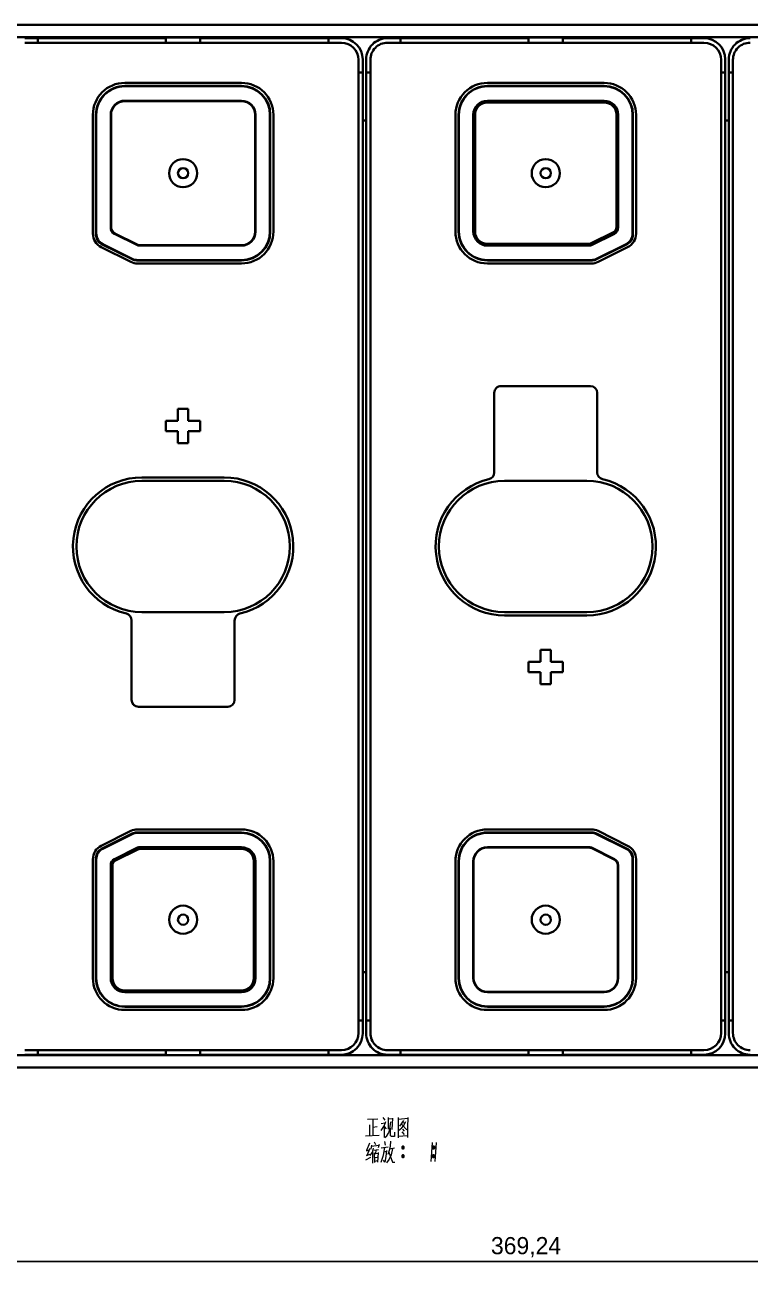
# Model space of a CAD drawing. Extents: x -1334 to -16, y -214 to 699.
# Drawn here: x -1055.7 to -950.1, y -18.9 to 162.4 of the extents above; entities that cross this region are included whole.
import ezdxf

# ---------------------------------------------------------------- set-up
doc = ezdxf.new("R2010")
doc.units = 0
doc.dimstyles.get("Standard").update_dxf_attribs({"dimtxt": 0.18, "dimasz": 0.18, "dimexe": 0.18, "dimexo": 0.0625, "dimgap": 0.09, "dimtad": 0, "dimtih": 1, "dimtoh": 1, "dimdec": 4, "dimzin": 0, "dimdsep": 46, "dimtxsty": 'Standard', "dimcen": 0.09, "dimadec": 0, "dimazin": 0, "dimtfac": 1, "dimtdec": 4, "dimtofl": 0, "dimtmove": 0, "dimatfit": 3, "dimfxl": 1, "dimtolj": 1, "dimtzin": 0, "dimarcsym": 0})

# ---------------------------------------------------------------- blocks, each defined once
blk = doc.blocks.new('*D2')
at = {"color": 0, "lineweight": -2, "transparency": 16777216}
for p, q in [((-1164.45, 154.84), (-1164.45, -18.92)), ((-795.21, 16.82), (-795.21, -18.92)), ((-1161.95, -17.67), (-797.71, -17.67))]:
    blk.add_line(p, q, dxfattribs=at)
at = {"color": 0, "transparency": 16777216}
for points in [[(-1161.95, -17.25), (-1161.95, -18.09), (-1164.45, -17.67)], [(-797.71, -17.25), (-797.71, -18.09), (-795.21, -17.67)]]:
    blk.add_solid(points, dxfattribs=at)
at = {"layer": 'Defpoints', "color": 0, "transparency": 16777216}
for p in [(-1164.45, 155.47), (-795.21, 17.45), (-795.21, -17.67)]:
    blk.add_point(p, dxfattribs=at)
at = {"color": 0, "transparency": 16777216, "insert": (-982.7, -15.59), "char_height": 2.5, "attachment_point": 5}
blk.add_mtext('369,24', dxfattribs=at)

msp = doc.modelspace()

# ---------------------------------------------------------------- linework, layer by layer
at = {"color": 7, "lineweight": 35}
for p, q in [((-1167.875, 162.395), (-791.875, 162.395)), ((-1164.951, 160.595), (-794.711, 160.595)), ((-1009.601, 159.805), (-1055.701, 159.805)), ((-956.781, 159.805), (-1002.881, 159.805)), ((-1007.101, 15.605), (-1007.101, 157.305)), ((-1005.381, 157.305), (-1005.381, 15.605)), ((-954.281, 15.605), (-954.281, 157.305)), ((-952.561, 157.305), (-952.561, 15.605)), ((-1006.491, 17.445), (-1006.491, 155.465)), ((-1005.991, 155.465), (-1005.991, 17.445)), ((-953.671, 17.445), (-953.671, 155.465)), ((-953.171, 155.465), (-953.171, 17.445)), ((-1055.701, 13.105), (-1009.601, 13.105)), ((-1002.881, 13.105), (-956.781, 13.105)), ((-1082.971, 12.395), (-1035.151, 12.395)), ((-1030.151, 12.395), (-982.331, 12.395)), ((-977.331, 12.395), (-929.511, 12.395)), ((-1167.875, 10.595), (-791.875, 10.595))]:
    msp.add_line(p, q, dxfattribs=at)
at = {"color": 7, "lineweight": 35, "ltscale": 0.04725}
for p, q in [((-1053.811, 160.465), (-1055.701, 160.465)), ((-1009.601, 160.465), (-1011.491, 160.465)), ((-1000.991, 160.465), (-1002.881, 160.465)), ((-956.781, 160.465), (-958.671, 160.465)), ((-1006.491, 155.465), (-1006.491, 157.355)), ((-1005.991, 157.355), (-1005.991, 155.465)), ((-953.671, 155.465), (-953.671, 157.355)), ((-953.171, 157.355), (-953.171, 155.465)), ((-1006.491, 15.555), (-1006.491, 17.445)), ((-1005.991, 17.445), (-1005.991, 15.555)), ((-953.671, 15.555), (-953.671, 17.445)), ((-953.171, 17.445), (-953.171, 15.555)), ((-1055.701, 12.445), (-1053.811, 12.445)), ((-1011.491, 12.445), (-1009.601, 12.445)), ((-1002.881, 12.445), (-1000.991, 12.445)), ((-958.671, 12.445), (-956.781, 12.445))]:
    msp.add_line(p, q, dxfattribs=at)
at = {"color": 7, "lineweight": 35, "ltscale": 0.003248}
for p, q in [((-1055.651, 160.465), (-1055.651, 160.595)), ((-1009.651, 160.465), (-1009.651, 160.595)), ((-1002.831, 160.465), (-1002.831, 160.595)), ((-956.831, 160.465), (-956.831, 160.595))]:
    msp.add_line(p, q, dxfattribs=at)
at = {"color": 7, "lineweight": 35, "ltscale": 0.466498}
for p, q in [((-1035.151, 160.465), (-1053.811, 160.465)), ((-1053.811, 12.445), (-1035.151, 12.445))]:
    msp.add_line(p, q, dxfattribs=at)
at = {"color": 7, "lineweight": 35, "ltscale": 0.0165}
for p, q in [((-1053.811, 159.805), (-1053.811, 160.465)), ((-1011.491, 160.465), (-1011.491, 159.805)), ((-1000.991, 159.805), (-1000.991, 160.465)), ((-958.671, 160.465), (-958.671, 159.805)), ((-1053.811, 12.445), (-1053.811, 13.105)), ((-1011.491, 13.105), (-1011.491, 12.445)), ((-1000.991, 12.445), (-1000.991, 13.105)), ((-958.671, 13.105), (-958.671, 12.445))]:
    msp.add_line(p, q, dxfattribs=at)
at = {"color": 7, "lineweight": 35, "ltscale": 0.000997925}
for p, q in [((-1050.561, 160.555), (-1050.561, 160.595)), ((-1035.151, 160.555), (-1035.151, 160.595)), ((-1030.151, 160.555), (-1030.151, 160.595)), ((-1014.741, 160.555), (-1014.741, 160.595)), ((-997.741, 160.555), (-997.741, 160.595)), ((-982.331, 160.555), (-982.331, 160.595)), ((-977.331, 160.555), (-977.331, 160.595)), ((-961.921, 160.555), (-961.921, 160.595))]:
    msp.add_line(p, q, dxfattribs=at)
at = {"color": 7, "lineweight": 35, "ltscale": 0.385248}
msp.add_line((-1035.151, 160.555), (-1050.561, 160.555), dxfattribs=at)
at = {"color": 7, "lineweight": 35, "ltscale": 0.01875}
for p, q in [((-1035.151, 160.555), (-1035.151, 159.805)), ((-1030.151, 159.805), (-1030.151, 160.555)), ((-982.331, 160.555), (-982.331, 159.805)), ((-977.331, 159.805), (-977.331, 160.555)), ((-1035.151, 13.105), (-1035.151, 12.355)), ((-1030.151, 12.355), (-1030.151, 13.105)), ((-982.331, 13.105), (-982.331, 12.355)), ((-977.331, 12.355), (-977.331, 13.105))]:
    msp.add_line(p, q, dxfattribs=at)
at = {"color": 7, "lineweight": 35, "ltscale": 0.125}
for p, q in [((-1030.151, 160.555), (-1035.151, 160.555)), ((-977.331, 160.555), (-982.331, 160.555)), ((-1035.151, 12.355), (-1030.151, 12.355)), ((-982.331, 12.355), (-977.331, 12.355))]:
    msp.add_line(p, q, dxfattribs=at)
at = {"color": 7, "lineweight": 35, "ltscale": 0.385251}
for p, q in [((-1014.741, 160.555), (-1030.151, 160.555)), ((-997.741, 160.555), (-982.331, 160.555))]:
    msp.add_line(p, q, dxfattribs=at)
at = {"color": 7, "lineweight": 35, "ltscale": 0.466501}
for p, q in [((-1011.491, 160.465), (-1030.151, 160.465)), ((-982.331, 160.465), (-1000.991, 160.465)), ((-1030.151, 12.445), (-1011.491, 12.445)), ((-1000.991, 12.445), (-982.331, 12.445))]:
    msp.add_line(p, q, dxfattribs=at)
at = {"color": 7, "lineweight": 35, "ltscale": 0.385249}
msp.add_line((-977.331, 160.555), (-961.921, 160.555), dxfattribs=at)
at = {"color": 7, "lineweight": 35, "ltscale": 0.466499}
for p, q in [((-958.671, 160.465), (-977.331, 160.465)), ((-977.331, 12.445), (-958.671, 12.445))]:
    msp.add_line(p, q, dxfattribs=at)
at = {"color": 7, "lineweight": 35, "ltscale": 0.01525}
for p, q in [((-1007.101, 155.465), (-1006.491, 155.465)), ((-1005.991, 155.465), (-1005.381, 155.465)), ((-954.281, 155.465), (-953.671, 155.465)), ((-953.171, 155.465), (-952.561, 155.465)), ((-1006.491, 17.445), (-1007.101, 17.445)), ((-1005.381, 17.445), (-1005.991, 17.445)), ((-953.671, 17.445), (-954.281, 17.445)), ((-952.561, 17.445), (-953.171, 17.445))]:
    msp.add_line(p, q, dxfattribs=at)
at = {"color": 7, "lineweight": 35, "ltscale": 0.425}
for p, q in [((-1024.151, 153.955), (-1041.151, 153.955)), ((-1024.151, 153.505), (-1041.151, 153.505)), ((-1041.151, 153.455), (-1024.151, 153.455)), ((-971.331, 153.955), (-988.331, 153.955)), ((-971.331, 153.505), (-988.331, 153.505)), ((-988.331, 153.455), (-971.331, 153.455)), ((-1024.151, 151.305), (-1041.151, 151.305)), ((-971.331, 151.355), (-988.331, 151.355)), ((-971.331, 151.305), (-988.331, 151.305)), ((-971.331, 151.105), (-988.331, 151.105)), ((-1022.151, 132.305), (-1022.151, 149.305)), ((-1020.001, 149.305), (-1020.001, 132.305)), ((-1019.951, 132.305), (-1019.951, 149.305)), ((-1019.501, 132.305), (-1019.501, 149.305)), ((-992.981, 149.305), (-992.981, 132.305)), ((-992.531, 149.305), (-992.531, 132.305)), ((-992.481, 132.305), (-992.481, 149.305)), ((-990.381, 149.305), (-990.381, 132.305)), ((-990.331, 149.305), (-990.331, 132.305)), ((-990.131, 149.305), (-990.131, 132.305)), ((-1022.351, 23.605), (-1022.351, 40.605)), ((-1022.151, 23.605), (-1022.151, 40.605)), ((-1022.101, 23.605), (-1022.101, 40.605)), ((-1020.001, 40.605), (-1020.001, 23.605)), ((-1019.951, 23.605), (-1019.951, 40.605)), ((-1019.501, 23.605), (-1019.501, 40.605)), ((-992.981, 40.605), (-992.981, 23.605)), ((-992.531, 40.605), (-992.531, 23.605)), ((-992.481, 23.605), (-992.481, 40.605)), ((-990.331, 40.605), (-990.331, 23.605)), ((-1041.151, 21.805), (-1024.151, 21.805)), ((-1041.151, 21.605), (-1024.151, 21.605)), ((-1041.151, 21.555), (-1024.151, 21.555)), ((-988.331, 21.605), (-971.331, 21.605)), ((-1024.151, 19.455), (-1041.151, 19.455)), ((-1041.151, 19.405), (-1024.151, 19.405)), ((-1041.151, 18.955), (-1024.151, 18.955)), ((-971.331, 19.455), (-988.331, 19.455)), ((-988.331, 19.405), (-971.331, 19.405)), ((-988.331, 18.955), (-971.331, 18.955))]:
    msp.add_line(p, q, dxfattribs=at)
at = {"color": 7, "lineweight": 35, "ltscale": 0.0875}
for p, q in [((-1037.651, 151.355), (-1041.151, 151.355)), ((-1024.151, 151.355), (-1027.651, 151.355)), ((-1043.201, 149.305), (-1043.201, 145.805)), ((-1022.101, 145.805), (-1022.101, 149.305)), ((-1022.101, 132.305), (-1022.101, 135.805)), ((-1027.651, 130.255), (-1024.151, 130.255)), ((-984.831, 42.655), (-988.331, 42.655)), ((-990.381, 40.605), (-990.381, 37.105)), ((-990.381, 27.105), (-990.381, 23.605)), ((-969.281, 23.605), (-969.281, 27.105)), ((-988.331, 21.555), (-984.831, 21.555)), ((-974.831, 21.555), (-971.331, 21.555))]:
    msp.add_line(p, q, dxfattribs=at)
at = {"color": 7, "lineweight": 35, "ltscale": 0.05}
for p, q in [((-1037.651, 151.355), (-1035.651, 151.355)), ((-1029.651, 151.355), (-1027.651, 151.355)), ((-1043.201, 143.805), (-1043.201, 145.805)), ((-1022.101, 145.805), (-1022.101, 143.805)), ((-1043.201, 135.805), (-1043.201, 137.805)), ((-1022.101, 137.805), (-1022.101, 135.805)), ((-1035.651, 130.255), (-1037.651, 130.255)), ((-1027.651, 130.255), (-1029.651, 130.255)), ((-984.831, 42.655), (-982.831, 42.655)), ((-976.831, 42.655), (-974.831, 42.655)), ((-990.381, 35.105), (-990.381, 37.105)), ((-969.281, 37.105), (-969.281, 35.105)), ((-990.381, 27.105), (-990.381, 29.105)), ((-969.281, 29.105), (-969.281, 27.105)), ((-982.831, 21.555), (-984.831, 21.555)), ((-974.831, 21.555), (-976.831, 21.555))]:
    msp.add_line(p, q, dxfattribs=at)
at = {"color": 7, "lineweight": 35, "ltscale": 0.00125}
for p, q in [((-1037.651, 151.305), (-1037.651, 151.355)), ((-1035.651, 151.355), (-1035.651, 151.305)), ((-1029.651, 151.305), (-1029.651, 151.355)), ((-1027.651, 151.355), (-1027.651, 151.305)), ((-1037.651, 130.255), (-1037.651, 130.305)), ((-1035.651, 130.305), (-1035.651, 130.255)), ((-1029.651, 130.255), (-1029.651, 130.305)), ((-1027.651, 130.305), (-1027.651, 130.255)), ((-984.831, 42.605), (-984.831, 42.655)), ((-982.831, 42.655), (-982.831, 42.605)), ((-976.831, 42.605), (-976.831, 42.655)), ((-974.831, 42.655), (-974.831, 42.605)), ((-969.331, 37.105), (-969.281, 37.105)), ((-969.281, 35.105), (-969.331, 35.105)), ((-969.331, 29.105), (-969.281, 29.105)), ((-969.281, 27.105), (-969.331, 27.105)), ((-984.831, 21.555), (-984.831, 21.605)), ((-982.831, 21.605), (-982.831, 21.555)), ((-976.831, 21.555), (-976.831, 21.605)), ((-974.831, 21.605), (-974.831, 21.555))]:
    msp.add_line(p, q, dxfattribs=at)
at = {"color": 7, "lineweight": 35, "ltscale": 0.15}
for p, q in [((-1029.651, 151.355), (-1035.651, 151.355)), ((-1043.201, 143.805), (-1043.201, 137.805)), ((-1022.101, 137.805), (-1022.101, 143.805)), ((-1035.651, 130.255), (-1029.651, 130.255)), ((-976.831, 42.655), (-982.831, 42.655)), ((-990.381, 35.105), (-990.381, 29.105)), ((-969.281, 29.105), (-969.281, 35.105)), ((-982.831, 21.555), (-976.831, 21.555))]:
    msp.add_line(p, q, dxfattribs=at)
at = {"color": 7, "lineweight": 13, "ltscale": 0.005}
for p, q in [((-988.331, 151.105), (-988.331, 151.305)), ((-971.331, 151.105), (-971.331, 151.305)), ((-969.531, 149.305), (-969.331, 149.305)), ((-969.531, 132.923), (-969.331, 132.923)), ((-969.974, 132.208), (-969.884, 132.029)), ((-988.331, 130.505), (-988.331, 130.305)), ((-973.568, 130.505), (-973.568, 130.305)), ((-1038.915, 42.405), (-1038.915, 42.605)), ((-1024.151, 42.405), (-1024.151, 42.605)), ((-1041.151, 21.805), (-1041.151, 21.605)), ((-1024.151, 21.805), (-1024.151, 21.605))]:
    msp.add_line(p, q, dxfattribs=at)
at = {"color": 7, "lineweight": 35, "ltscale": 0.432431}
for p, q in [((-1045.802, 149.305), (-1045.802, 132.008)), ((-1045.302, 132.008), (-1045.302, 149.305)), ((-967.181, 149.305), (-967.181, 132.008)), ((-966.681, 132.008), (-966.681, 149.305))]:
    msp.add_line(p, q, dxfattribs=at)
at = {"color": 7, "lineweight": 35, "ltscale": 0.436824}
for p, q in [((-1045.351, 149.305), (-1045.351, 131.832)), ((-967.131, 131.832), (-967.131, 149.305)), ((-1045.351, 41.078), (-1045.351, 23.605)), ((-967.131, 23.605), (-967.131, 41.078))]:
    msp.add_line(p, q, dxfattribs=at)
at = {"color": 7, "lineweight": 35, "ltscale": 0.409549}
for p, q in [((-1043.151, 149.305), (-1043.151, 132.923)), ((-969.531, 132.923), (-969.531, 149.305)), ((-969.331, 132.923), (-969.331, 149.305)), ((-1043.151, 39.987), (-1043.151, 23.605)), ((-1042.951, 39.987), (-1042.951, 23.605)), ((-969.331, 23.605), (-969.331, 39.987))]:
    msp.add_line(p, q, dxfattribs=at)
at = {"color": 7, "lineweight": 13, "ltscale": 0.004999}
for p, q in [((-990.131, 149.305), (-990.331, 149.305)), ((-990.131, 132.305), (-990.331, 132.305)), ((-1039.273, 42.321), (-1039.363, 42.5)), ((-1042.509, 40.703), (-1042.599, 40.882)), ((-1022.351, 40.605), (-1022.151, 40.605)), ((-1022.351, 23.605), (-1022.151, 23.605))]:
    msp.add_line(p, q, dxfattribs=at)
at = {"color": 7, "lineweight": 35, "ltscale": 0.410799}
for p, q in [((-969.281, 132.873), (-969.281, 149.305)), ((-1043.201, 40.037), (-1043.201, 23.605))]:
    msp.add_line(p, q, dxfattribs=at)
at = {"color": 7, "lineweight": 35, "ltscale": 0.0125}
for p, q in [((-1006.491, 148.455), (-1005.991, 148.455)), ((-953.671, 148.455), (-953.171, 148.455)), ((-1006.491, 24.455), (-1005.991, 24.455)), ((-953.671, 24.455), (-953.171, 24.455))]:
    msp.add_line(p, q, dxfattribs=at)
at = {"color": 7, "lineweight": 35, "ltscale": 0.001248}
for p, q in [((-1043.201, 145.805), (-1043.151, 145.805)), ((-1043.151, 143.805), (-1043.201, 143.805)), ((-1043.201, 137.805), (-1043.151, 137.805)), ((-1043.151, 135.805), (-1043.201, 135.805))]:
    msp.add_line(p, q, dxfattribs=at)
at = {"color": 7, "lineweight": 35, "ltscale": 0.001251}
for p, q in [((-1022.151, 145.805), (-1022.101, 145.805)), ((-1022.101, 143.805), (-1022.151, 143.805)), ((-1022.151, 137.805), (-1022.101, 137.805)), ((-1022.101, 135.805), (-1022.151, 135.805)), ((-990.381, 37.105), (-990.331, 37.105)), ((-990.331, 35.105), (-990.381, 35.105)), ((-990.381, 29.105), (-990.331, 29.105)), ((-990.331, 27.105), (-990.381, 27.105))]:
    msp.add_line(p, q, dxfattribs=at)
at = {"color": 7, "lineweight": 35, "ltscale": 0.073299}
for p, q in [((-1043.201, 135.805), (-1043.201, 132.873)), ((-969.281, 37.105), (-969.281, 40.037))]:
    msp.add_line(p, q, dxfattribs=at)
at = {"color": 7, "lineweight": 35, "ltscale": 0.090451}
for p, q in [((-1042.649, 131.979), (-1039.413, 130.361)), ((-1042.599, 132.029), (-1039.363, 130.411)), ((-973.21, 130.59), (-969.974, 132.208)), ((-973.12, 130.411), (-969.884, 132.029)), ((-973.07, 130.361), (-969.834, 131.979)), ((-1039.413, 42.55), (-1042.649, 40.932)), ((-1039.363, 42.5), (-1042.599, 40.882)), ((-1039.273, 42.321), (-1042.509, 40.703)), ((-969.884, 40.882), (-973.12, 42.5)), ((-969.834, 40.932), (-973.07, 42.55))]:
    msp.add_line(p, q, dxfattribs=at)
at = {"color": 7, "lineweight": 13, "ltscale": 0.005001}
msp.add_line((-973.21, 130.59), (-973.12, 130.411), dxfattribs=at)
at = {"color": 7, "lineweight": 35, "ltscale": 0.120344}
for p, q in [((-1044.585, 130.04), (-1040.28, 127.888)), ((-1040.056, 128.335), (-1044.362, 130.488)), ((-968.121, 130.488), (-972.427, 128.335)), ((-972.203, 127.888), (-967.898, 130.04)), ((-1040.28, 45.023), (-1044.585, 42.87)), ((-1044.362, 42.423), (-1040.056, 44.576)), ((-972.427, 44.576), (-968.121, 42.423)), ((-967.898, 42.87), (-972.203, 45.023))]:
    msp.add_line(p, q, dxfattribs=at)
at = {"color": 7, "lineweight": 35, "ltscale": 0.124496}
for p, q in [((-1040.068, 128.264), (-1044.522, 130.491)), ((-967.961, 130.491), (-972.415, 128.264)), ((-1044.522, 42.42), (-1040.068, 44.647)), ((-972.415, 44.647), (-967.961, 42.42))]:
    msp.add_line(p, q, dxfattribs=at)
at = {"color": 7, "lineweight": 35, "ltscale": 0.032846}
msp.add_line((-1038.965, 130.255), (-1037.651, 130.255), dxfattribs=at)
at = {"color": 7, "lineweight": 35, "ltscale": 0.369098}
for p, q in [((-1038.915, 130.305), (-1024.151, 130.305)), ((-988.331, 130.505), (-973.568, 130.505)), ((-988.331, 130.305), (-973.568, 130.305)), ((-1024.151, 42.605), (-1038.915, 42.605)), ((-1024.151, 42.405), (-1038.915, 42.405)), ((-973.568, 42.605), (-988.331, 42.605))]:
    msp.add_line(p, q, dxfattribs=at)
at = {"color": 7, "lineweight": 35, "ltscale": 0.370348}
msp.add_line((-988.331, 130.255), (-973.518, 130.255), dxfattribs=at)
at = {"color": 7, "lineweight": 35, "ltscale": 0.381146}
for p, q in [((-1039.397, 128.105), (-1024.151, 128.105)), ((-988.331, 128.105), (-973.086, 128.105)), ((-1024.151, 44.805), (-1039.397, 44.805)), ((-973.086, 44.805), (-988.331, 44.805))]:
    msp.add_line(p, q, dxfattribs=at)
at = {"color": 7, "lineweight": 35, "ltscale": 0.37861}
for p, q in [((-1024.151, 128.155), (-1039.296, 128.155)), ((-1039.296, 127.655), (-1024.151, 127.655)), ((-973.187, 128.155), (-988.331, 128.155)), ((-988.331, 127.655), (-973.187, 127.655)), ((-1024.151, 45.255), (-1039.296, 45.255)), ((-1039.296, 44.755), (-1024.151, 44.755)), ((-973.187, 45.255), (-988.331, 45.255)), ((-988.331, 44.755), (-973.187, 44.755))]:
    msp.add_line(p, q, dxfattribs=at)
at = {"color": 7, "lineweight": 35, "ltscale": 0.289663}
for p, q in [((-987.331, 108.805), (-987.331, 97.219)), ((-972.331, 97.219), (-972.331, 108.805)), ((-1040.151, 75.692), (-1040.151, 64.105)), ((-1025.151, 64.105), (-1025.151, 75.692))]:
    msp.add_line(p, q, dxfattribs=at)
at = {"color": 7, "lineweight": 35, "ltscale": 0.325}
for p, q in [((-973.331, 109.805), (-986.331, 109.805)), ((-1039.151, 63.105), (-1026.151, 63.105))]:
    msp.add_line(p, q, dxfattribs=at)
at = {"color": 7, "lineweight": 35, "ltscale": 0.04375}
for p, q in [((-1033.401, 106.505), (-1033.401, 104.755)), ((-1031.901, 104.755), (-1031.901, 106.505)), ((-1033.401, 104.755), (-1035.151, 104.755)), ((-1030.151, 104.755), (-1031.901, 104.755)), ((-1035.151, 103.255), (-1033.401, 103.255)), ((-1033.401, 103.255), (-1033.401, 101.505)), ((-1031.901, 103.255), (-1030.151, 103.255)), ((-1031.901, 101.505), (-1031.901, 103.255)), ((-980.581, 71.405), (-980.581, 69.655)), ((-979.081, 69.655), (-979.081, 71.405)), ((-980.581, 69.655), (-982.331, 69.655)), ((-977.331, 69.655), (-979.081, 69.655)), ((-982.331, 68.155), (-980.581, 68.155)), ((-980.581, 68.155), (-980.581, 66.405)), ((-979.081, 68.155), (-977.331, 68.155)), ((-979.081, 66.405), (-979.081, 68.155))]:
    msp.add_line(p, q, dxfattribs=at)
at = {"color": 7, "lineweight": 35, "ltscale": 0.0375}
for p, q in [((-1031.901, 106.505), (-1033.401, 106.505)), ((-1035.151, 104.755), (-1035.151, 103.255)), ((-1030.151, 103.255), (-1030.151, 104.755)), ((-1033.401, 101.505), (-1031.901, 101.505)), ((-979.081, 71.405), (-980.581, 71.405)), ((-982.331, 69.655), (-982.331, 68.155)), ((-977.331, 68.155), (-977.331, 69.655)), ((-980.581, 66.405), (-979.081, 66.405))]:
    msp.add_line(p, q, dxfattribs=at)
at = {"color": 7, "lineweight": 35, "ltscale": 0.3}
for p, q in [((-1026.651, 96.505), (-1038.651, 96.505)), ((-1026.651, 96.005), (-1038.651, 96.005)), ((-973.831, 96.005), (-985.831, 96.005)), ((-1038.651, 76.905), (-1026.651, 76.905)), ((-985.831, 76.905), (-973.831, 76.905)), ((-985.831, 76.405), (-973.831, 76.405))]:
    msp.add_line(p, q, dxfattribs=at)
at = {"color": 7, "lineweight": 35, "ltscale": 0.370346}
msp.add_line((-1024.151, 42.655), (-1038.965, 42.655), dxfattribs=at)
at = {"color": 7, "lineweight": 35, "ltscale": 0.032848}
msp.add_line((-973.518, 42.655), (-974.831, 42.655), dxfattribs=at)
at = {"color": 7, "lineweight": 35, "ltscale": 0.43243}
for p, q in [((-1045.802, 40.903), (-1045.802, 23.605)), ((-1045.302, 23.605), (-1045.302, 40.903)), ((-967.181, 40.903), (-967.181, 23.605)), ((-966.681, 23.605), (-966.681, 40.903))]:
    msp.add_line(p, q, dxfattribs=at)
at = {"color": 7, "lineweight": 13, "ltscale": 0.005002}
for p, q in [((-1042.951, 39.987), (-1043.151, 39.987)), ((-1042.951, 23.605), (-1043.151, 23.605))]:
    msp.add_line(p, q, dxfattribs=at)
at = {"color": 7, "lineweight": 35, "ltscale": 0.001252}
for p, q in [((-1055.651, 12.445), (-1055.651, 12.395)), ((-1009.651, 12.445), (-1009.651, 12.395)), ((-1002.831, 12.445), (-1002.831, 12.395)), ((-956.831, 12.445), (-956.831, 12.395))]:
    msp.add_line(p, q, dxfattribs=at)
at = {"color": 7, "lineweight": 13}
for points in [[(-1005.786, 3.035), (-1004.281, 3.105)], [(-1005.506, 2.23), (-1005.506, 0.655)], [(-1005.016, 3.035), (-1005.016, 1.88), (-1005.016, 0.69)], [(-1005.016, 1.915), (-1004.386, 1.985)], [(-1003.196, 2.65), (-1003.371, 2.16), (-1003.861, 1.425)], [(-1003.826, 2.44), (-1003.266, 2.51)], [(-1003.546, 3.315), (-1003.266, 2.895)], [(-1003.371, 2.16), (-1003.371, 0.375)], [(-1003.371, 1.985), (-1003.056, 1.67)], [(-1002.776, 3.28), (-1002.776, 1.6)], [(-1002.111, 3.105), (-1002.776, 3.035)], [(-1002.461, 2.685), (-1002.566, 1.635)], [(-1002.181, 1.53), (-1002.111, 3.21)], [(-1001.341, 3.315), (-1001.341, 1.845), (-1001.341, 0.34)], [(-1001.341, 3.28), (-1001.341, 1.88), (-1001.341, 0.48)], [(-999.871, 3.14), (-1001.341, 3)], [(-1000.571, 2.86), (-1001.131, 2.055)], [(-1000.816, 2.3), (-1000.116, 1.565)], [(-1000.781, 2.51), (-1000.326, 2.58)], [(-1000.781, 1.81), (-1000.571, 2.09)], [(-1000.571, 2.09), (-1000.221, 2.72)], [(-999.906, 0.515), (-999.906, 1.88), (-999.871, 3.28)], [(-1006.066, 0.62), (-1004.106, 0.725)], [(-1003.266, 0.375), (-1002.986, 0.655)], [(-1002.986, 0.655), (-1002.741, 1.005)], [(-1002.566, 1.635), (-1002.741, 1.005)], [(-1002.426, 0.655), (-1002.426, 1.74)], [(-1002.286, 0.55), (-1002.426, 0.655)], [(-1001.866, 0.55), (-1002.286, 0.55)], [(-1001.866, 1.18), (-1001.866, 0.55)], [(-1001.341, 0.585), (-999.976, 0.69)], [(-1001.271, 1.39), (-1000.781, 1.81)], [(-1000.816, 1.215), (-1000.466, 0.83)], [(-1000.711, 1.6), (-1000.466, 1.32)], [(-1000.116, 1.565), (-999.941, 1.6)], [(-999.906, 0.41), (-999.906, 0.515), (-999.976, 0.69)], [(-1005.576, -1.445), (-1005.996, -1.585)], [(-1005.506, -0.43), (-1005.961, -1.515)], [(-1005.436, -1.2), (-1005.891, -2.215)], [(-1005.121, -1.725), (-1005.436, -2.215)], [(-1005.191, -0.745), (-1005.296, -1.305)], [(-1005.191, -0.885), (-1004.141, -0.745)], [(-1004.946, -1.165), (-1005.121, -1.725)], [(-1005.086, -1.655), (-1005.086, -3.37)], [(-1004.876, -1.445), (-1004.176, -1.34)], [(-1004.806, -0.255), (-1004.631, -0.64)], [(-1004.561, -1.41), (-1004.631, -1.97)], [(-1004.246, -1.795), (-1004.316, -3.195)], [(-1004.106, -0.64), (-1004.246, -1.095)], [(-1003.336, -1.025), (-1003.441, -1.935), (-1003.546, -2.355), (-1003.861, -3.23)], [(-1003.826, -1.095), (-1002.776, -0.955)], [(-1003.021, -1.515), (-1003.126, -2.355), (-1003.266, -3.195), (-1003.476, -2.915)], [(-1003.406, -1.69), (-1003.021, -1.62)], [(-1003.336, -0.185), (-1003.231, -0.745)], [(-1002.636, -1.515), (-1002.811, -2.075)], [(-1002.706, -1.76), (-1002.146, -3.195)], [(-1002.496, -0.885), (-1002.636, -1.515)], [(-1002.566, -1.27), (-1001.866, -1.13)], [(-1002.426, -0.15), (-1002.496, -0.885)], [(-1002.146, -1.2), (-1002.356, -2.145)], [(-1000.816, -1.06), (-1000.431, -1.06)], [(-1000.781, -0.955), (-1000.466, -0.955)], [(-1000.781, -1.2), (-1000.466, -1.2)], [(-996.371, -0.325), (-996.476, -1.725), (-996.581, -3.125)], [(-996.371, -1.06), (-995.986, -1.06)], [(-996.336, -0.955), (-996.021, -0.955)], [(-996.336, -1.2), (-996.021, -1.2)], [(-995.776, -0.325), (-995.881, -1.725), (-995.986, -3.125)], [(-1006.031, -2.88), (-1005.331, -2.495)], [(-1005.926, -2.215), (-1005.401, -2.04)], [(-1004.806, -1.865), (-1004.771, -3.265)], [(-1004.806, -1.97), (-1004.281, -1.9)], [(-1004.771, -2.53), (-1004.386, -2.46)], [(-1004.316, -3.02), (-1004.736, -3.09)], [(-1002.636, -2.775), (-1003.021, -3.3)], [(-1002.356, -2.145), (-1002.636, -2.775)], [(-1002.146, -3.195), (-1001.831, -3.195)], [(-1000.816, -2.32), (-1000.431, -2.32)], [(-1000.781, -2.215), (-1000.466, -2.215)], [(-1000.781, -2.46), (-1000.466, -2.46)], [(-996.371, -2.32), (-995.986, -2.32)], [(-996.336, -2.215), (-996.021, -2.215)], [(-996.336, -2.46), (-996.021, -2.46)]]:
    msp.add_lwpolyline(points, dxfattribs=at)
for points in [[(-1000.711, -1.27), (-1000.536, -1.27), (-1000.431, -1.165), (-1000.431, -0.99), (-1000.536, -0.885), (-1000.711, -0.885), (-1000.816, -0.99), (-1000.816, -1.165)], [(-996.266, -1.27), (-996.091, -1.27), (-995.986, -1.165), (-995.986, -0.99), (-996.091, -0.885), (-996.266, -0.885), (-996.371, -0.99), (-996.371, -1.165)], [(-1000.711, -2.53), (-1000.536, -2.53), (-1000.431, -2.425), (-1000.431, -2.25), (-1000.536, -2.145), (-1000.711, -2.145), (-1000.816, -2.25), (-1000.816, -2.425)], [(-996.266, -2.53), (-996.091, -2.53), (-995.986, -2.425), (-995.986, -2.25), (-996.091, -2.145), (-996.266, -2.145), (-996.371, -2.25), (-996.371, -2.425)]]:
    msp.add_lwpolyline(points, close=True, dxfattribs=at)
at = {"color": 7, "lineweight": 35}
for centre, radius in [((-1032.651, 140.805), 2.05), ((-1032.651, 140.805), 0.75), ((-979.831, 140.805), 2.05), ((-1032.651, 32.105), 2.05), ((-979.831, 32.105), 2.05), ((-979.831, 32.105), 0.75)]:
    msp.add_circle(centre, radius, dxfattribs=at)
for centre, radius, start, end in [((-1009.601, 157.355), 3.11, 0, 90), ((-1009.601, 157.305), 2.5, 0, 90), ((-1002.881, 157.355), 3.11, 90, 180.00001), ((-1002.881, 157.305), 2.5, 90, 180.00001), ((-956.781, 157.355), 3.11, 0, 90), ((-956.781, 157.305), 2.5, 0, 90), ((-950.061, 157.355), 3.11, 90, 180.00001), ((-950.061, 157.305), 2.5, 90, 180.00001), ((-1041.151, 149.305), 4.65, 90, 179.99999), ((-1041.151, 149.305), 4.2, 90, 180.00001), ((-1041.151, 149.305), 4.15, 90, 180.00001), ((-1024.151, 149.305), 4.65, 360, 90), ((-1024.151, 149.305), 4.2, 360, 90), ((-1024.151, 149.305), 4.15, 0, 90), ((-988.331, 149.305), 4.65, 90, 180.00001), ((-988.331, 149.305), 4.2, 90, 180.00001), ((-988.331, 149.305), 4.15, 90, 180.00001), ((-971.331, 149.305), 4.65, 0, 90), ((-971.331, 149.305), 4.2, 360, 90), ((-971.331, 149.305), 4.15, 0, 90), ((-1041.151, 149.305), 2.05, 90, 180.00001), ((-1041.151, 149.305), 2, 90, 179.99999), ((-1024.151, 149.305), 2.05, 0, 90), ((-1024.151, 149.305), 2, 0, 90), ((-988.331, 149.305), 2.05, 90, 179.99999), ((-988.331, 149.305), 2, 90, 180.00001), ((-988.331, 149.305), 1.8, 90, 180.00001), ((-971.331, 149.305), 2.05, 0, 90), ((-971.331, 149.305), 2, 360, 90), ((-971.331, 149.305), 1.8, 360, 90), ((-979.831, 140.805), 0.75, 90.01945, 89.94167), ((-1042.201, 132.873), 1, 180.00001, 243.43495), ((-1042.151, 132.923), 1, 179.99999, 243.43495), ((-970.331, 132.923), 0.8, 296.56505, 360), ((-970.331, 132.923), 1, 296.56505, 360), ((-970.281, 132.873), 1, 296.56505, 360), ((-1043.601, 132.008), 2.2, 180.00001, 243.43495), ((-1043.851, 131.832), 1.5, 179.99999, 243.43495), ((-1043.601, 132.008), 1.7, 179.99999, 243.43495), ((-1024.151, 132.305), 4.2, 270, 360), ((-1024.151, 132.305), 4.65, 270, 0), ((-1024.151, 132.305), 4.15, 270, 360), ((-1024.151, 132.305), 2.05, 270, 360), ((-1024.151, 132.305), 2, 270, 0), ((-988.331, 132.305), 4.65, 180.00001, 270), ((-988.331, 132.305), 4.2, 179.99999, 270), ((-988.331, 132.305), 4.15, 179.99999, 270), ((-988.331, 132.305), 2.05, 179.99999, 270), ((-988.331, 132.305), 2, 180.00001, 270), ((-988.331, 132.305), 1.8, 180.00001, 270), ((-973.568, 131.305), 0.8, 270, 296.56497), ((-968.881, 132.008), 1.7, 296.56505, 360), ((-968.631, 131.832), 1.5, 296.56505, 360), ((-968.881, 132.008), 2.2, 296.56505, 0), ((-1038.965, 131.255), 1, 243.43495, 270), ((-1038.915, 131.305), 1, 243.43495, 270), ((-973.568, 131.305), 1, 270, 296.56505), ((-973.518, 131.255), 1, 270, 296.56505), ((-1039.296, 129.855), 2.2, 243.43495, 270), ((-1039.397, 129.605), 1.5, 243.43495, 270), ((-1039.296, 129.855), 1.7, 243.43495, 270), ((-973.187, 129.855), 1.7, 270, 296.56505), ((-973.187, 129.855), 2.2, 270, 296.56505), ((-973.086, 129.605), 1.5, 270, 296.56505), ((-986.331, 108.805), 1, 90, 180.00001), ((-973.331, 108.805), 1, 360, 90), ((-1038.651, 86.455), 10.05, 90, 256.92394), ((-1026.651, 86.455), 10.05, 283.07606, 90), ((-985.831, 86.455), 10.05, 103.07606, 270), ((-988.331, 97.219), 1, 283.07606, 360), ((-973.831, 86.455), 10.05, 270, 76.92394), ((-971.331, 97.219), 1, 179.99999, 256.92394), ((-1038.651, 86.455), 9.55, 90, 270), ((-1026.651, 86.455), 9.55, 270, 90), ((-985.831, 86.455), 9.55, 90, 270), ((-973.831, 86.455), 9.55, 270, 90), ((-1041.151, 75.692), 1, 0, 76.92394), ((-1024.151, 75.692), 1, 103.07606, 180.00001), ((-1039.151, 64.105), 1, 180.00001, 270), ((-1026.151, 64.105), 1, 270, 360), ((-1039.296, 43.055), 2.2, 90, 116.56505), ((-1039.397, 43.305), 1.5, 90, 116.56505), ((-1039.296, 43.055), 1.7, 90, 116.56505), ((-1024.151, 40.605), 4.65, 0, 90), ((-1024.151, 40.605), 4.2, 0, 90), ((-1024.151, 40.605), 4.15, 0, 90), ((-988.331, 40.605), 4.65, 90, 179.99999), ((-988.331, 40.605), 4.2, 90, 180.00001), ((-988.331, 40.605), 4.15, 90, 180.00001), ((-973.187, 43.055), 2.2, 63.43495, 90), ((-973.187, 43.055), 1.7, 63.43495, 90), ((-973.086, 43.305), 1.5, 63.43495, 90), ((-1043.601, 40.903), 2.2, 116.56505, 179.99999), ((-1043.851, 41.078), 1.5, 116.56505, 180.00001), ((-1043.601, 40.903), 1.7, 116.56505, 180.00001), ((-1038.965, 41.655), 1, 90, 116.56505), ((-1038.915, 41.605), 1, 90, 116.56505), ((-1038.915, 41.605), 0.8, 90, 116.56498), ((-1024.151, 40.605), 2.05, 0, 90), ((-1024.151, 40.605), 2, 360, 90), ((-1024.151, 40.605), 1.8, 360, 90), ((-988.331, 40.605), 2.05, 90, 180.00001), ((-988.331, 40.605), 2, 90, 179.99999), ((-973.568, 41.605), 1, 63.43495, 90), ((-973.518, 41.655), 1, 63.43495, 90), ((-968.881, 40.903), 1.7, 0, 63.43495), ((-968.631, 41.078), 1.5, 0, 63.43495), ((-968.881, 40.903), 2.2, 360, 63.43495), ((-1042.201, 40.037), 1, 116.56505, 180.00001), ((-1042.151, 39.987), 1, 116.56505, 180.00001), ((-1042.151, 39.987), 0.8, 116.56505, 180.00001), ((-970.331, 39.987), 1, 0, 63.43495), ((-970.281, 40.037), 1, 360, 63.43495), ((-1032.652, 32.105), 0.75, 270.01944, 269.94167), ((-1041.151, 23.605), 4.65, 180.00001, 270), ((-1041.151, 23.605), 4.2, 180.00001, 270), ((-1041.151, 23.605), 4.15, 179.99999, 270), ((-1041.151, 23.605), 2.05, 179.99999, 270), ((-1041.151, 23.605), 2, 180.00001, 270), ((-1041.151, 23.605), 1.8, 180.00001, 270), ((-1024.151, 23.605), 4.2, 270, 360), ((-1024.151, 23.605), 4.65, 270, 360), ((-1024.151, 23.605), 2, 270, 360), ((-1024.151, 23.605), 1.8, 270, 360), ((-1024.151, 23.605), 2.05, 270, 0), ((-1024.151, 23.605), 4.15, 270, 360), ((-988.331, 23.605), 4.65, 180.00001, 270), ((-988.331, 23.605), 4.2, 180.00001, 270), ((-988.331, 23.605), 4.15, 180.00001, 270), ((-988.331, 23.605), 2.05, 180.00001, 270), ((-988.331, 23.605), 2, 180.00001, 270), ((-971.331, 23.605), 4.2, 270, 360), ((-971.331, 23.605), 4.65, 270, 0), ((-971.331, 23.605), 4.15, 270, 360), ((-971.331, 23.605), 2.05, 270, 360), ((-971.331, 23.605), 2, 270, 0), ((-1009.601, 15.605), 2.5, 270, 360), ((-1009.601, 15.555), 3.11, 270, 360), ((-1002.881, 15.555), 3.11, 179.99999, 270), ((-1002.881, 15.605), 2.5, 179.99999, 270), ((-956.781, 15.605), 2.5, 270, 360), ((-956.781, 15.555), 3.11, 270, 360), ((-950.061, 15.555), 3.11, 179.99999, 270), ((-950.061, 15.605), 2.5, 179.99999, 270)]:
    msp.add_arc(centre, radius, start, end, dxfattribs=at)

# ---------------------------------------------------------------- dimensions: what is measured, and where the dimension line sits
dim = msp.add_linear_dim(base=(-795.211, -17.669), p1=(-1164.451, 155.465), p2=(-795.211, 17.445), dimstyle='Standard', override={"dimtxt": 2.5, "dimasz": 2.5, "dimexe": 1.25, "dimexo": 0.625, "dimgap": 0.625, "dimtad": 1, "dimtih": 0, "dimtoh": 0, "dimdec": 2, "dimzin": 8, "dimdsep": 44, "dimcen": 2.5, "dimtdec": 2, "dimtofl": 1, "dimatfit": 0, "dimtolj": 0, "dimtzin": 8})
dim.commit()
dim.dimension.update_dxf_attribs({"geometry": '*D2', "text_midpoint": (-982.702, -17.669), "dimtype": 160})

doc.saveas('drawing.dxf')
